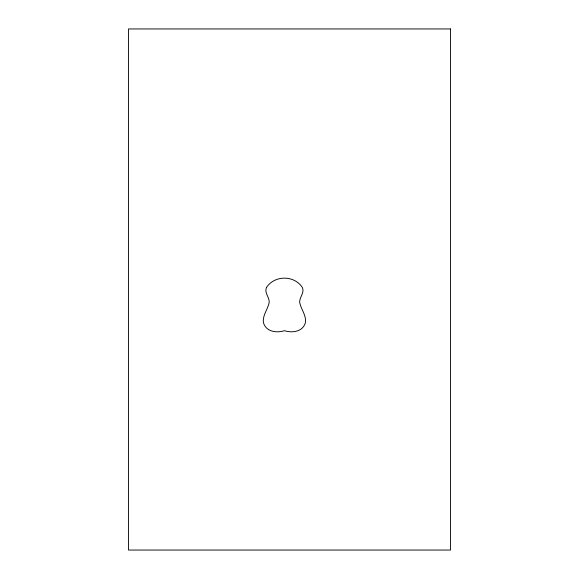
<?xml version="1.0" encoding="UTF-8"?>
<svg xmlns="http://www.w3.org/2000/svg" width="579" height="579" viewBox="0 0 579 579"><rect width="100%" height="100%" fill="white"/><g stroke="black" fill="none" stroke-linecap="round" stroke-linejoin="round"><path stroke-width="0.87" d="M266.42 287.568C264.19 292.88 269.351 296.955 269.213 302.209C267.99 309.208 262.497 315.048 263.38 322.438C265.833 331.832 276.567 333.2 284.427 330.696C292.294 333.2 303.027 331.832 305.48 322.438C306.363 315.048 300.87 309.208 299.647 302.209C299.509 296.955 304.67 292.88 302.433 287.568C294.248 275.011 274.605 275.011 266.42 287.568M450.527 28.95L128.473 28.95L128.473 550.05L450.527 550.05L450.527 28.95"/></g></svg>
